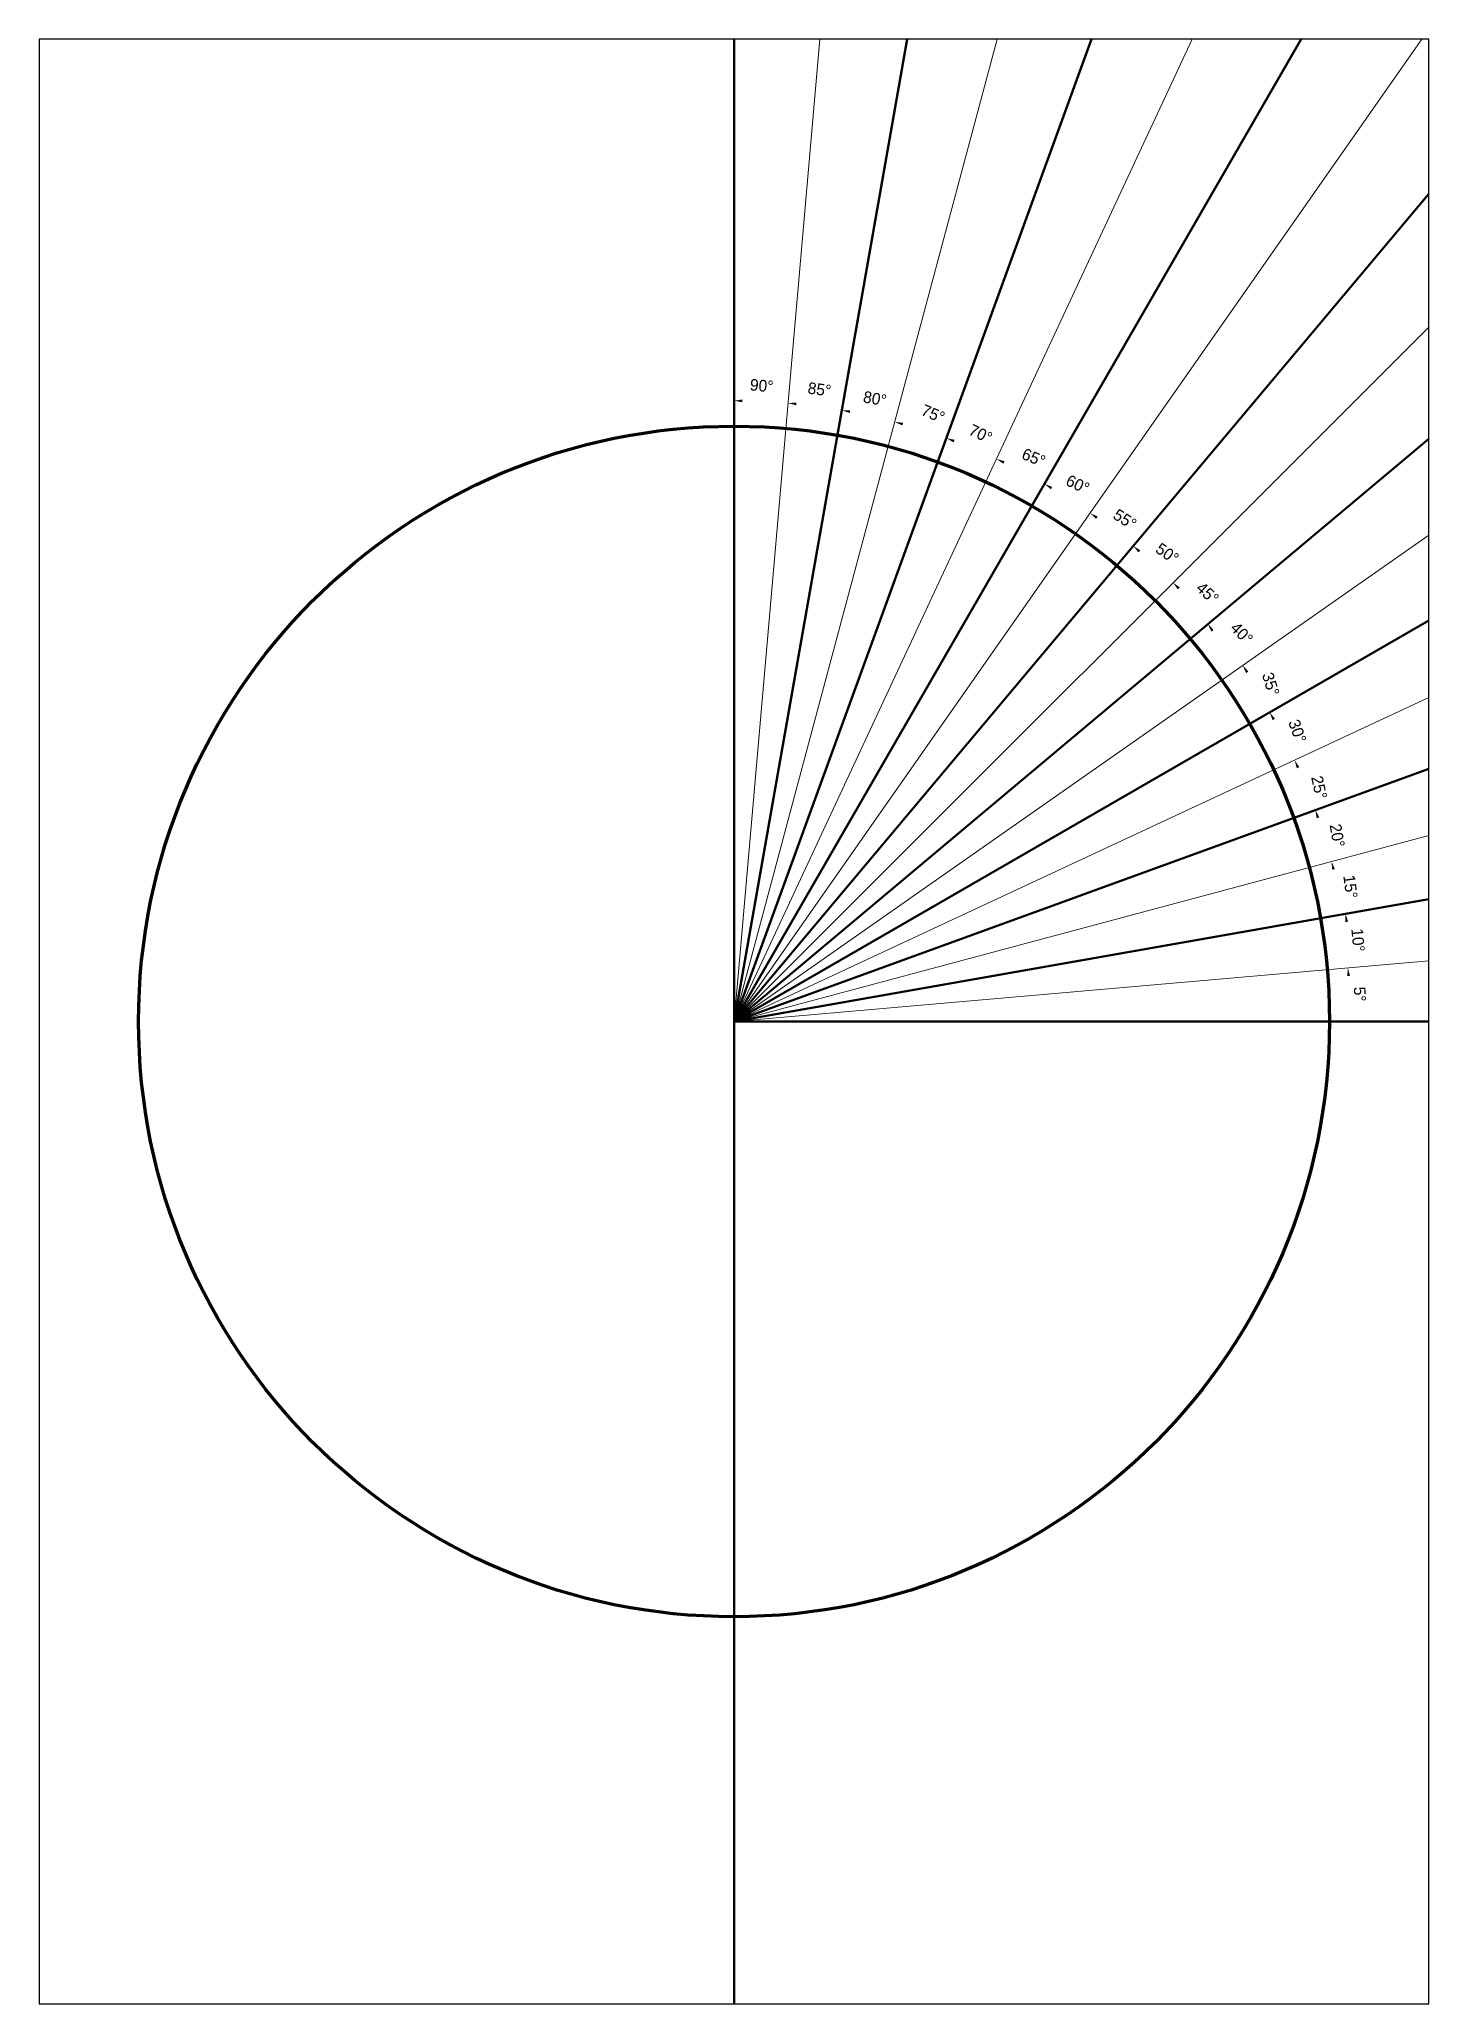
# Model space of a CAD drawing. Header units: millimetres. Extents: x 231 to 651, y 178 to 772.
import ezdxf

# ---------------------------------------------------------------- set-up
doc = ezdxf.new("R2010")
doc.units = ezdxf.units.MM
for name, color, linetype, lineweight in [('Fina - Fina', 3, 'Continuous', 20), ('Fina - media', 10, 'Continuous', 50), ('Gruesa', 7, 'Continuous', 70)]:
    doc.layers.add(name, color=color, linetype=linetype, lineweight=lineweight)

msp = doc.modelspace()

# ---------------------------------------------------------------- linework, layer by layer
msp.add_lwpolyline([(231.1, 178.12), (651.1, 178.12), (651.1, 772.12), (231.1, 772.12), (231.1, 178.12)])
at = {"layer": 'Fina - Fina'}
for points in [[(441.1, 475.12), (467.08, 772.12)], [(441.1, 475.12), (520.68, 772.12)], [(441.1, 475.12), (579.59, 772.12)], [(441.1, 475.12), (649.06, 772.12)], [(441.1, 475.12), (651.1, 685.12)], [(441.1, 475.12), (651.1, 622.16)], [(441.1, 475.12), (651.1, 573.04)], [(441.1, 475.12), (651.1, 531.39)], [(441.1, 475.12), (651.1, 493.49)]]:
    msp.add_lwpolyline(points, dxfattribs=at)
for points in [[(443.59, 662.38), (443.6, 663.21), (441.1, 662.81)], [(459.9, 661.45), (459.98, 662.28), (457.45, 662.1)], [(476.07, 659.1), (476.22, 659.92), (473.69, 659.96)], [(491.97, 655.35), (492.19, 656.15), (489.67, 656.42)], [(507.49, 650.23), (507.78, 651.01), (505.29, 651.49)], [(522.5, 643.78), (522.86, 644.53), (520.42, 645.23)], [(536.89, 636.04), (537.31, 636.76), (534.94, 637.67)], [(550.55, 627.08), (551.03, 627.76), (548.75, 628.87)], [(563.38, 616.96), (563.92, 617.6), (561.74, 618.9)], [(575.27, 605.76), (575.87, 606.35), (573.81, 607.84)], [(585.41, 593.01), (586.09, 593.49), (584.33, 595.31)], [(595.92, 580.48), (596.61, 580.95), (594.84, 582.77)], [(603.9, 566.23), (604.63, 566.64), (603.03, 568.61)], [(611.22, 551.69), (611.98, 552.04), (610.56, 554.14)], [(617.25, 536.58), (618.04, 536.86), (616.8, 539.07)], [(621.94, 520.99), (622.74, 521.2), (621.71, 523.51)], [(625.94, 505.18), (626.76, 505.32), (625.94, 507.72)], [(626.48, 488.82), (627.31, 488.9), (626.66, 491.35)]]:
    msp.add_solid(points, dxfattribs=at)
at = {"layer": 'Fina - media'}
for points in [[(441.1, 772.12), (441.1, 178.12)], [(441.1, 475.12), (493.46, 772.12)], [(441.1, 475.12), (549.19, 772.12)], [(441.1, 475.12), (612.57, 772.12)], [(441.1, 475.12), (651.1, 725.39)], [(441.1, 475.12), (651.1, 651.33)], [(441.1, 475.12), (651.1, 596.36)], [(441.1, 475.12), (651.1, 551.55)], [(441.1, 475.12), (651.1, 512.15)], [(441.1, 475.12), (651.1, 475.12)]]:
    msp.add_lwpolyline(points, dxfattribs=at)
at = {"layer": 'Gruesa'}
msp.add_circle((441.1, 475.12), 180, dxfattribs=at)

# ---------------------------------------------------------------- texts
at = {"layer": 'Fina - Fina'}
msp.add_text('20°', height=3.5, rotation=280, dxfattribs=at).set_placement((621.12, 534.54))
at = {"layer": 'Fina - Fina', "char_height": 3.5, "attachment_point": 5}
for s, insert, rotation in [('90°', (449.47, 667.38), 355), ('85°', (466.95, 666.26), 352.5), ('80°', (483.7, 663.46), 350), ('75°', (501.27, 658.87), 337.5), ('70°', (515.65, 652.8), 335), ('65°', (531.69, 645.64), 337.5), ('60°', (545.01, 637.52), 335), ('55°', (559.27, 626.97), 327.5), ('50°', (572.07, 616.64), 325), ('45°', (584.24, 604.66), 317.5), ('40°', (594.57, 592.52), 315), ('35°', (603.35, 577.14), 287.5), ('30°', (611.41, 562.91), 290), ('25°', (617.98, 545.9), 282.5), ('15°', (627.43, 515.9), 277.5), ('10°', (629.73, 499.75), 275), ('5°', (630.27, 483.38), 272.5)]:
    msp.add_mtext(s, dxfattribs=dict(at, insert=insert, rotation=rotation))

doc.saveas('drawing.dxf')
